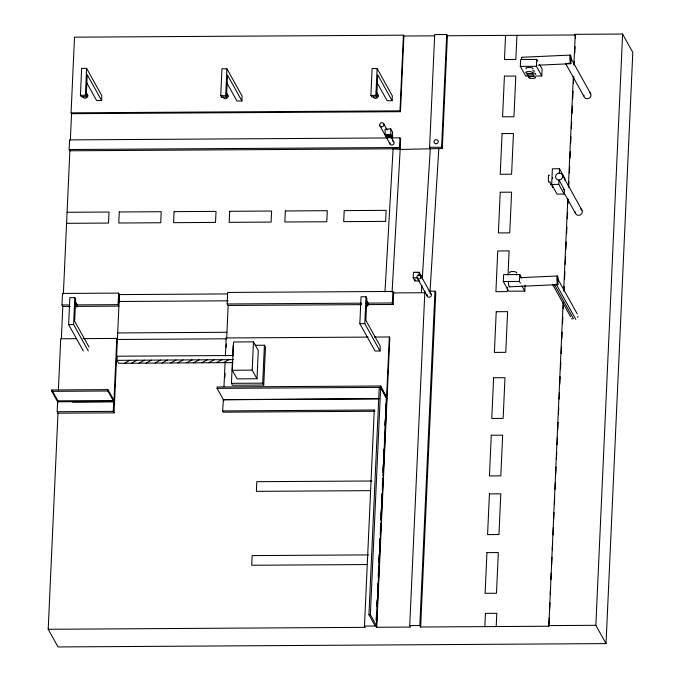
<?xml version="1.0" encoding="UTF-8"?>
<svg xmlns="http://www.w3.org/2000/svg" width="681" height="681" viewBox="0 0 681 681"><rect width="100%" height="100%" fill="white"/><g stroke="black" fill="none" stroke-linecap="round" stroke-linejoin="round"><path stroke-width="1.02" d="M557.577 281.21L557.586 280.317M570.567 60.294L570.576 59.4M379.521 554.428L376.44 625.635L375.018 625.643L368.94 614.73L379.215 387.855L380.636 387.847L386.714 398.76L376.44 625.635L370.362 614.722L380.636 387.847M379.666 551.235L380.211 538.484M380.356 535.292L380.858 523.604M380.994 520.412L381.505 508.724M381.683 504.476L382.152 493.853M382.381 488.541L382.79 478.981M383.071 472.605L383.437 464.101M383.761 456.67L384.084 449.23M384.399 441.799L384.722 434.359M385.097 425.863L385.369 419.487L385.114 424.799M57.911 400.845L57.851 402.224L51.79 391.345L51.858 389.966L107.938 389.626L113.999 400.505L57.911 400.845L51.858 389.966M57.161 411.716L57.613 401.807L113.701 401.458L113.25 411.375L114.067 412.848L57.987 413.188L57.161 411.716L113.25 411.375M61.35 338.772L62.814 306.467L61.997 304.994L62.516 293.451L118.605 293.111L119.422 294.584M63.384 293.877L69.862 150.79L69.164 149.531L69.598 139.886L387.2 137.945M58.387 390.324L60.72 338.763L76.595 338.661M71.079 112.85L74.501 37.183L403.424 35.174L403.893 36.016L400.471 111.693L71.548 113.693L71.079 112.85L400.002 110.85L400.471 111.693M573.87 65.121L575.266 34.339L622.613 34.05L632.802 52.343L606.03 643.605L58.03 646.95L48.198 629.287L57.987 413.188M70.347 140.09L71.548 113.693M83.337 351.013L68.628 324.582L69.845 297.691L74.816 297.657L75.642 299.129L74.638 321.194L89.032 347.063M101.614 100.533L87.219 74.663L86.215 96.736L81.243 96.762L80.426 95.297L81.643 68.398L86.615 68.364L101.835 95.706L101.614 100.533L96.634 100.567L86.87 83.014M88.309 350.979L73.599 324.556L74.816 297.657M86.215 96.736L85.397 95.263L86.615 68.364M74.348 307.633A2.588 2.443 -29.1 0 0 76.621 306.382L76.732 303.896A2.588 2.443 -29.1 0 0 75.838 303.002M114.519 402.931L107.879 391.005L107.938 389.626M75.514 306.39L118.903 306.127L118.085 304.654L118.605 293.111M82.946 338.627L116.809 338.414L113.931 401.884L72.663 402.13M118.86 301.828L119.184 294.592L227.454 293.928M114.067 412.848L119.422 294.592M232.8 362.598L118.622 363.296L116.987 360.351L117.175 356.214L233.396 355.499M241.917 100.95L227.522 75.089L226.518 97.153L221.546 97.187L220.729 95.715L221.946 68.815L226.918 68.79L242.138 96.123L241.917 100.95L236.945 100.984L227.173 83.431M221.546 97.187L221.631 95.357M226.518 97.153L225.7 95.68L226.918 68.79M379.13 398.7L223.385 399.645L217.111 388.374L217.179 386.995L380.756 385.999L386.612 397.278M361.432 304.645L227.99 305.463L227.173 303.99L227.692 292.447L392.86 291.442L393.686 292.915L393.158 304.45L367.774 304.611M222.627 410.924L374.269 409.996L374.967 411.256L223.325 412.184L222.627 410.924L223.385 399.645M223.981 386.629L225.079 362.301M225.368 355.95L226.177 337.963L368.149 337.095M224.892 377.691L225.079 373.486M226.271 347.208L226.415 344.058M226.688 337.87L228.161 305.463M255.035 345.276L264.415 345.216L265.471 347.106L263.751 385.037L232.476 385.233L231.421 383.335L232.374 362.266M232.664 355.942L233.14 345.412M232.298 370.26L233.583 341.981L253.477 341.862L258.278 350.485L257.001 378.755L237.099 378.883L232.298 370.26L252.2 370.132L257.001 378.755M252.2 370.132L253.477 341.862M263.751 385.037L262.696 383.148L264.415 345.216M359.832 323.679L361.049 296.78L366.029 296.746L366.846 298.218L365.85 320.291L380.245 346.161L380.024 350.987L375.052 351.013L359.832 323.679L364.812 323.645L380.024 350.987M392.103 100.677L377.708 74.808L376.712 96.881L371.732 96.906L370.915 95.434L372.132 68.543L377.104 68.509L392.324 95.851L392.103 100.677L387.131 100.703L376.848 82.231M364.812 323.645L366.029 296.746M376.712 96.881L375.886 95.408L377.104 68.509M366.225 306.637A2.588 2.443 -29.1 0 0 367.825 305.471L367.936 302.994A2.588 2.443 -29.1 0 0 366.438 301.845M48.198 629.287L365.186 627.354L364.48 626.086L374.269 409.996M383.08 475.789L386.289 398.76L386.97 398.649L380.696 387.378L380.756 385.999M424.867 291.247L409.724 625.601L410.549 627.073L376.704 627.278L376.014 625.643M376.499 615.011L376.261 620.331L376.516 615.113M376.933 605.452L377.172 600.14M377.606 590.572L377.895 584.196M378.278 575.7L378.568 569.325M379.002 559.756L379.24 554.445M379.675 544.885L379.964 538.509M380.347 530.005L380.636 523.629M381.019 515.125L381.309 508.75M381.692 500.254L381.981 493.878M382.364 485.374L382.654 478.998M383.037 470.494L383.326 464.119M383.761 454.559L384.007 449.247M384.433 439.679L384.68 434.367M386.059 403.842L386.204 409.919M386.544 398.657L389.336 336.967L374.507 337.061M376.704 627.278L389.804 337.81L389.336 336.967M400.002 110.85L403.424 35.174M393.158 304.45L392.341 302.977L392.86 291.442L390.877 291.817M392.12 291.494L400.181 149.462L399.509 147.513L399.943 137.868L391.447 137.92M69.862 150.79L393.099 148.816L400.181 149.462L400.649 139.128L399.943 137.868M419.692 280.912L414.95 280.938L413.197 277.788L413.444 272.272L419.13 272.238L420.892 275.388L420.807 277.227M414.95 280.938L415.035 279.099M418.968 275.916L419.13 272.238M422.271 278.963L430.29 148.594L429.592 147.326L434.699 34.561L446.71 34.493L447.408 35.752L442.301 148.518L400.181 149.462M549.235 617.735L548.843 626.231L420.637 627.014L419.819 625.541L434.955 291.179L428.902 291.221M442.301 148.518L441.603 147.258L446.71 34.493M420.637 627.014L435.78 292.651L434.955 291.179M505.566 35.395L504.468 59.536L515.84 59.468L516.939 35.327M484.838 626.622L485.434 613.377L496.807 613.309L496.202 626.554M525.077 285.203L524.804 291.11L508.707 291.204L503.319 281.534L503.634 274.639L519.739 274.537L521.697 278.061M507.464 287.425L507.277 291.596L495.904 291.672L497.743 250.983L509.116 250.906L508.035 274.903M528.72 76.059L525.698 76.076L520.318 66.397L520.633 59.502L536.73 59.409L537.709 61.162M520.403 283.194L519.424 281.44L519.739 274.537M535.768 76.017L541.804 75.974L536.415 66.304L536.73 59.409M541.804 75.974L542.119 69.079L539.667 64.678M581.957 210.157L562.293 174.83A3.609 3.396 -29.1 0 0 556.139 174.864A3.609 3.396 -29.1 0 0 558.982 180.022L564.362 189.693L564.166 194.051L557.058 194.102L551.67 184.423L552.385 168.803L559.493 168.76L564.872 178.431L564.796 180.176M564.166 194.051L558.778 184.381L558.982 180.022A3.609 3.396 -29.1 0 0 562.293 174.83M559.288 173.119L559.493 168.76M548.843 626.231L563.11 302.9M563.638 291.221L567.818 198.869M568.346 187.198L573.342 76.8M549.567 610.312L549.907 602.881M550.291 594.385L550.58 588.018M550.963 579.522L551.252 573.155M551.636 564.66L551.968 557.237M552.308 549.805L552.64 542.374M552.981 534.943L553.321 527.511M553.704 519.016L553.993 512.648M554.377 504.161L554.666 497.785M555.049 489.298L555.338 482.931M555.722 474.436L556.054 467.004M556.394 459.573L556.726 452.141M557.067 444.71L557.398 437.279M557.739 429.856L558.071 422.424M558.463 413.929L558.752 407.561M559.135 399.066L559.424 392.699M559.808 384.203L560.14 376.78M560.48 369.349L560.812 361.917M561.195 353.422L561.485 347.055M561.876 338.559L562.157 332.192M562.549 323.705L562.829 317.329M563.221 308.842L563.502 302.466M564.081 289.731L564.226 286.548M564.566 279.116L564.898 271.685M565.239 264.254L565.57 256.822M565.911 249.391L566.243 241.968M566.626 233.472L566.915 227.105M567.299 218.61L567.588 212.242M567.98 203.747L568.167 199.507M568.746 186.764L568.984 181.461M569.367 172.965L569.657 166.598M570.04 158.103L570.329 151.735M570.712 143.24L571.001 136.872M571.385 128.386L571.674 122.01M572.057 113.523L572.398 106.091M572.73 98.66L573.07 91.228M573.411 83.797L573.742 76.366M574.321 63.631L574.415 61.511M574.798 53.016L575.087 46.648M575.471 38.153L575.266 34.339M606.03 643.605L595.849 625.311L622.613 34.05M376.908 606.694L377.257 599.323M377.606 591.951L377.998 583.532M378.295 577.216L378.696 568.788M378.994 562.472L379.394 554.053M379.64 548.784L380.083 539.309M380.33 534.049L380.832 523.519M381.028 519.314L381.53 508.724M381.675 505.54L382.228 493.853M382.381 490.66L382.926 478.981M384.986 291.902L393.099 148.816L399.628 147.726M421.42 292.745L421.88 285.322M430.017 291.63L438.819 148.543M571.172 62.558L571.061 63.214A4.324 0.672 87.4 0 1 570.023 61.086A4.324 0.672 87.4 0 1 570.184 55.289A4.324 0.672 87.4 0 1 571.189 58.421L571.257 59.545M558.182 283.475L558.071 284.13A4.324 0.672 87.4 0 1 557.032 282.002A4.324 0.672 87.4 0 1 557.194 276.205A4.324 0.672 87.4 0 1 558.199 279.338L558.267 280.461M118.809 302.866L119.115 301.487L228.203 300.815M75.216 303.854L75.327 301.377M124.47 363.254L129.824 360.275M131.459 363.211L136.813 360.232M139.103 363.169L144.466 360.181M146.1 363.126L151.454 360.138M155.021 363.075L160.375 360.087M162.01 363.033L167.364 360.045M170.71 362.973L176.064 359.985M177.707 362.93L183.061 359.943M186.654 362.879L192.008 359.891M193.651 362.837L199.005 359.849M201.78 362.786L207.135 359.798M208.778 362.743L214.132 359.755M216.507 362.701L221.861 359.713M223.504 362.65L228.859 359.67M390.758 128.837L385.071 129.228L385.182 134.727L386.944 137.885L392.631 137.494L392.511 131.986L390.758 128.837L390.877 134.336L392.631 137.494M385.182 134.727L390.877 134.336M387.14 135.97L390.698 135.723L390.111 134.668L386.561 134.915L387.14 135.97L387.114 134.591M391.464 135.936L387.906 136.183L387.94 137.562L391.49 137.315L390.911 136.26L387.353 136.506L387.94 137.562M521.944 57.272L570.406 55.076M538.084 65.197L570.738 63.716M520.539 277.669L557.416 275.992M509.286 286.829L557.748 284.632M403.893 36.016L434.35 35.829M447.408 35.752L575.615 34.969M520.318 66.397L536.415 66.304M80.426 95.297L85.397 95.263M220.729 95.715L225.7 95.68M370.915 95.434L375.886 95.408M69.164 149.531L399.509 147.513M429.592 147.326L441.603 147.258M551.67 184.423L558.778 184.381M67.078 212.293L109.011 212.038L108.517 223.07L66.585 223.325M414.508 272.536L418.066 272.511M413.197 277.788L417.938 277.754M503.319 281.534L519.424 281.44M393.686 292.915L425.685 292.719M61.997 304.994L69.402 304.952M76.808 304.909L118.085 304.654M227.173 303.99L361.637 303.164M366.931 303.139L392.341 302.977M62.814 306.467L70.228 306.424M68.628 324.582L73.599 324.556M117.685 332.941L226.943 332.277M116.987 360.351L233.362 359.636M231.421 383.335L262.696 383.148M217.111 388.374L380.696 387.378M51.79 391.345L107.879 391.005M378.934 398.811L223.13 399.756L223.845 400.811M371.809 480.99L256.814 481.688L256.379 491.35L370.319 490.652M368.464 554.896L252.183 555.602L251.74 565.256L366.974 564.558M368.94 614.73L370.362 614.722M409.724 625.601L419.819 625.541M364.48 626.086L375.997 626.018M548.494 625.601L595.849 625.311M571.044 58.506L590.708 93.842M565.494 63.299L584.119 96.77A3.609 3.396 -29.1 0 0 589.567 97.936A3.609 3.396 -29.1 0 0 589.584 92.471M564.421 193.481L575.641 213.647M558.045 279.423L577.199 313.822M556.105 284.011L575.777 319.346M554.283 284.326L573.428 318.725M552.504 284.215L570.61 316.759M521.867 285.833L524.804 291.11M376.865 93.391L378.27 95.919M383.607 123.576L387.174 129.977M391.243 137.298L393.788 141.869M379.955 125.891L390.136 144.193M420.935 275.848A2.162 2.043 -29.1 0 1 418.943 278.963A2.162 2.043 -29.1 0 1 417.24 275.873A2.162 2.043 -29.1 0 1 420.935 275.848L431.116 294.141M417.147 277.942L427.327 296.235M366.719 300.959L368.123 303.488M366.65 302.449L368.055 304.977M226.679 93.672L228.084 96.191M226.177 337.963L226.645 338.806L117.396 339.47L116.809 338.414M86.376 93.254L87.781 95.774M75.514 301.87L76.919 304.39M75.446 303.36L76.851 305.88M373.265 96.693L373.452 97.187A2.588 2.443 -29.1 0 0 377.444 97.672A2.588 2.443 -29.1 0 0 377.095 93.782M366.531 300.466L366.421 302.943A2.588 2.443 -29.1 0 1 365.995 303.462M223.079 96.966L223.266 97.46A2.588 2.443 -29.1 0 0 227.488 97.706A2.588 2.443 -29.1 0 0 226.296 93.816M82.767 96.549L82.963 97.042A2.588 2.443 -29.1 0 0 87.185 97.289A2.588 2.443 -29.1 0 0 85.993 93.391M580.714 208.905A3.609 3.396 -29.1 0 1 580.442 214.873A3.609 3.396 -29.1 0 1 575.249 211.919M564.362 189.693A3.609 3.396 -29.1 0 1 563.451 189.582M429.864 293.188A2.162 2.043 -29.1 0 1 431.26 295.716A2.162 2.043 -29.1 0 1 428.579 297.188A2.162 2.043 -29.1 0 1 427.183 294.669M552.606 178.516A3.609 0.604 89.7 0 1 552.623 177.588M551.048 184.304A3.609 0.604 89.7 0 1 550.163 181.929M549.252 181.844A3.609 0.604 89.7 0 1 548.341 178.541A3.609 0.604 89.7 0 1 549.252 175.604M552.998 186.994A3.609 0.604 89.7 0 1 552.104 184.628M583.881 95.919A3.609 3.396 -29.1 0 1 583.889 95.017M570.576 57.749A3.609 3.396 -29.1 0 1 570.567 61.945M569.103 63.095A3.609 3.396 -29.1 0 1 567.273 63.41M521.433 59.307A4.324 0.672 87.4 0 1 522.123 57.459M533.461 72.978A3.609 1.039 2.6 0 1 535.564 74.408M532.797 70.424A3.609 1.039 2.6 0 1 534.066 71.684M526.175 68.764A3.609 1.039 2.6 0 1 529.333 67.428A3.609 1.039 2.6 0 1 532.823 68.977M516.172 274.63A3.609 1.039 2.6 0 1 516.998 274.792M509.865 272.86A3.609 1.039 2.6 0 1 513.031 271.523A3.609 1.039 2.6 0 1 516.521 273.081M557.586 278.665A3.609 3.396 -29.1 0 1 557.569 282.862M577.948 316.512A3.609 3.396 -29.1 0 1 577.701 317.389M572.244 319.048A3.609 3.396 -29.1 0 1 571.597 318.444M509.609 286.326A4.324 0.672 87.4 0 1 508.443 282.36M376.201 91.646A2.588 2.443 -29.1 0 1 376.04 95.144M393.448 141.469A2.162 2.043 -29.1 0 1 392.562 144.985A2.162 2.043 -29.1 0 1 389.89 142.635M392.477 141.001A2.162 2.043 -29.1 0 1 392.997 141.171M226.39 92.437A2.588 2.443 -29.1 0 1 226.56 94.31M86.087 92.012A2.588 2.443 -29.1 0 1 86.257 93.893M119.277 211.978L118.783 223.01L160.716 222.755L161.218 211.714L119.277 211.978M174.089 211.638L173.595 222.678L215.528 222.415L216.03 211.382L174.089 211.638M229.684 211.297L229.182 222.338L271.115 222.083L271.617 211.042L229.684 211.297M285.356 210.965L284.854 221.997L326.786 221.742L327.289 210.701L285.356 210.965M344.203 210.599L343.701 221.64L385.633 221.385L386.136 210.344L344.203 210.599M504.417 76.119L502.578 116.809L513.951 116.74L515.789 76.051L504.417 76.119M502.076 133.587L500.237 174.276L511.601 174.208L513.448 133.519L502.076 133.587M500.22 192.246L498.381 232.936L509.754 232.868L511.593 192.178L500.22 192.246M496.236 311.728L494.389 352.417L505.762 352.341L507.609 311.651L496.236 311.728M493.614 377.776L491.776 418.466L503.148 418.398L504.987 377.708L493.614 377.776M491.273 435.244L489.435 475.934L500.807 475.866L502.646 435.176L491.273 435.244M489.418 493.904L487.579 534.594L498.952 534.525L500.79 493.836L489.418 493.904M486.949 552.64L485.102 593.321L496.475 593.253L498.322 552.563L486.949 552.64M529.937 78.111A3.609 1.039 2.6 0 0 535.615 77.6A3.609 1.039 2.6 0 0 530.55 76.34A3.609 1.039 2.6 0 0 529.937 78.111M528.422 75.804A3.609 1.039 2.6 0 0 534.108 75.293A3.609 1.039 2.6 0 0 529.035 74.033A3.609 1.039 2.6 0 0 528.422 75.804M527.162 73.369A3.609 1.039 2.6 0 0 532.848 72.858A3.609 1.039 2.6 0 0 527.784 71.599A3.609 1.039 2.6 0 0 527.162 73.369M435.653 143.742A2.162 2.043 -29.1 0 0 438.215 141.035A2.162 2.043 -29.1 0 0 434.623 140.354A2.162 2.043 -29.1 0 0 435.653 143.742M381.275 126.768A2.162 2.043 -29.1 0 0 383.829 124.061A2.162 2.043 -29.1 0 0 380.245 123.38A2.162 2.043 -29.1 0 0 381.275 126.768"/></g></svg>
